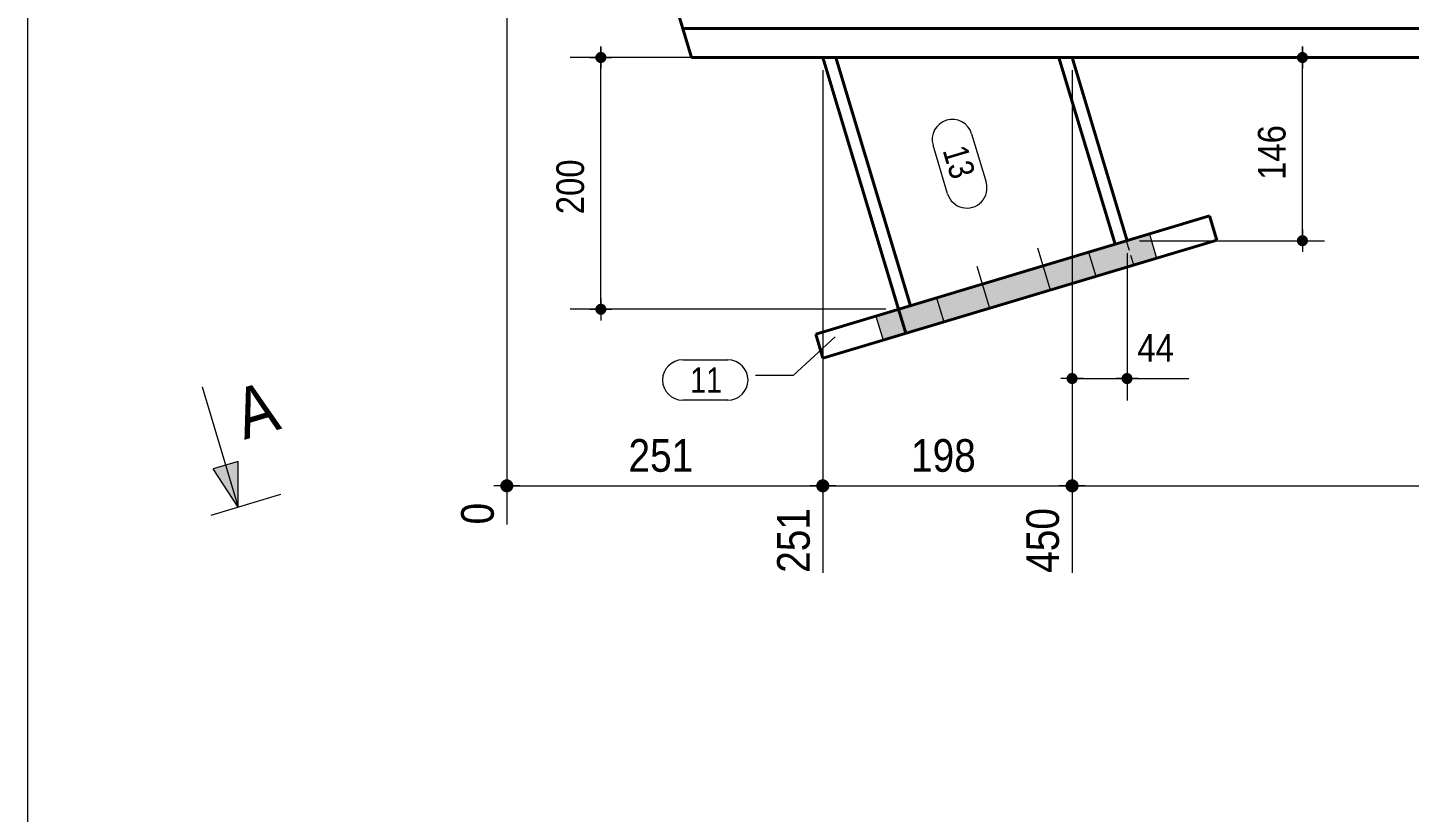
# Model space of a CAD drawing. Header units: millimetres. Extents: x 2 to 584, y 5 to 405.
# Drawn here: x 5 to 114.9, y 235.3 to 297.7 of the extents above; entities that cross this region are included whole.
import ezdxf

# ---------------------------------------------------------------- set-up
doc = ezdxf.new("R2010")
doc.units = ezdxf.units.MM
doc.linetypes.add('CACHE2', pattern=[1.190625, 0.79375, -0.396875])
for name, color, linetype, lineweight in [('Boulon', 7, 'Continuous', 0), ('Cache', 7, 'Continuous', 0), ('Cotation', 7, 'Continuous', 0), ('Couper', 6, 'Continuous', 0), ('Feuille dessin', 5, 'Continuous', 0), ('Piece', 2, 'Continuous', 0), ('Repère pièce', 3, 'Continuous', 0)]:
    doc.layers.add(name, color=color, linetype=linetype, lineweight=lineweight)
doc.styles.add('ARIAL', font='ARIAL.TTF')
doc.styles.add('COMIC_SANS_MS', font='COMIC.TTF')

# ---------------------------------------------------------------- blocks, each defined once
blk = doc.blocks.new('*A20')
at = {"layer": 'Boulon'}
for points in [[(94.25, 281.29), (94.83, 279.38), (77.9, 274.3), (77.32, 276.22)], [(89.42, 279.84), (89.99, 277.93), (73.06, 272.85), (72.49, 274.76)]]:
    blk.add_hatch(color=256, dxfattribs=at).paths.add_polyline_path(points, flags=17)
at = {"layer": 'Boulon', "linetype": 'Continuous', "lineweight": 0}
for p, q in [((94.25, 281.29), (94.83, 279.38)), ((85.36, 280.19), (86.36, 276.84)), ((89.42, 279.84), (89.99, 277.93)), ((80.52, 278.74), (81.53, 275.39)), ((77.32, 276.22), (77.9, 274.3)), ((72.49, 274.76), (73.06, 272.85))]:
    blk.add_line(p, q, dxfattribs=at)
blk = doc.blocks.new('*A21')
at = {"layer": 'Piece', "color": 2, "linetype": 'Continuous', "lineweight": 40}
for p, q in [((57.828043, 295.33913), (43.818043, 342.03913)), ((267.970239, 297.63913), (57.138043, 297.63913)), ((57.828043, 295.33913), (267.970239, 295.33913))]:
    blk.add_line(p, q, dxfattribs=at)
blk = doc.blocks.new('*A31')
at = {"layer": 'Cache', "color": 7, "linetype": 'CACHE2', "lineweight": 20}
blk.add_line((93.015463, 278.835249), (92.440767, 280.750902), dxfattribs=at)
at = {"layer": 'Piece', "color": 2, "linetype": 'Continuous', "lineweight": 40}
for p, q in [((67.701922, 273.329249), (99.038124, 282.730109)), ((99.038124, 282.730109), (99.612819, 280.814456)), ((99.612819, 280.814456), (68.276618, 271.413596)), ((74.299279, 275.308455), (74.873975, 273.392803)), ((68.276618, 271.413596), (67.701922, 273.329249))]:
    blk.add_line(p, q, dxfattribs=at)
blk = doc.blocks.new('*A32')
at = {"layer": 'Cache', "color": 7, "linetype": 'CACHE2', "lineweight": 20}
for p, q in [((88.104841, 295.339436), (68.268258, 295.339436)), ((74.279346, 275.302476), (92.478046, 280.762086))]:
    blk.add_line(p, q, dxfattribs=at)
at = {"layer": 'Piece', "color": 2, "linetype": 'Continuous', "lineweight": 40}
for p, q in [((68.268258, 295.339436), (74.279346, 275.302476)), ((75.237172, 275.589824), (69.312289, 295.339436)), ((91.520219, 280.474738), (87.06081, 295.339436)), ((92.478046, 280.762086), (88.104841, 295.339436))]:
    blk.add_line(p, q, dxfattribs=at)
blk = doc.blocks.new('*A67')
at = {"layer": 'Feuille dessin', "linetype": 'Continuous', "lineweight": 0}
blk.add_line((5, 405), (5, 5), dxfattribs=at)
blk = doc.blocks.new('*A73')
at = {"layer": 'Cotation'}
for points in [[(43.1, 260.73), (43.08, 260.73), (43.05, 260.74), (43.03, 260.74), (43, 260.75), (42.98, 260.75), (42.95, 260.76), (42.93, 260.77), (42.91, 260.78), (42.88, 260.79), (42.86, 260.81), (42.84, 260.82), (42.82, 260.83), (42.8, 260.85), (42.78, 260.87), (42.76, 260.88), (42.74, 260.9), (42.73, 260.92), (42.71, 260.94), (42.7, 260.96), (42.68, 260.98), (42.67, 261.01), (42.66, 261.03), (42.65, 261.05), (42.64, 261.08), (42.63, 261.1), (42.62, 261.12), (42.62, 261.15), (42.61, 261.17), (42.61, 261.2), (42.61, 261.23), (42.61, 261.25), (42.61, 261.28), (42.61, 261.3), (42.61, 261.33), (42.62, 261.35), (42.62, 261.38), (42.63, 261.4), (42.64, 261.43), (42.65, 261.45), (42.66, 261.47), (42.67, 261.5), (42.68, 261.52), (42.7, 261.54), (42.71, 261.56), (42.73, 261.58), (42.74, 261.6), (42.76, 261.62), (42.78, 261.64), (42.8, 261.65), (42.82, 261.67), (42.84, 261.68), (42.86, 261.7), (42.88, 261.71), (42.91, 261.72), (42.93, 261.73), (42.95, 261.74), (42.98, 261.75), (43, 261.76), (43.03, 261.76), (43.05, 261.77), (43.08, 261.77), (43.1, 261.77), (43.13, 261.77), (43.15, 261.77), (43.18, 261.77), (43.2, 261.77), (43.23, 261.76), (43.25, 261.76), (43.28, 261.75), (43.3, 261.74), (43.33, 261.73), (43.35, 261.72), (43.37, 261.71), (43.4, 261.7), (43.42, 261.68), (43.44, 261.67), (43.46, 261.65), (43.48, 261.64), (43.5, 261.62), (43.51, 261.6), (43.53, 261.58), (43.55, 261.56), (43.56, 261.54), (43.57, 261.52), (43.59, 261.5), (43.6, 261.47), (43.61, 261.45), (43.62, 261.43), (43.63, 261.4), (43.63, 261.38), (43.64, 261.35), (43.64, 261.33), (43.65, 261.3), (43.65, 261.28), (43.65, 261.25), (43.65, 261.23), (43.65, 261.2), (43.64, 261.17), (43.64, 261.15), (43.63, 261.12), (43.63, 261.1), (43.62, 261.08), (43.61, 261.05), (43.6, 261.03), (43.59, 261.01), (43.57, 260.98), (43.56, 260.96), (43.55, 260.94), (43.53, 260.92), (43.51, 260.9), (43.5, 260.88), (43.48, 260.87), (43.46, 260.85), (43.44, 260.83), (43.42, 260.82), (43.4, 260.81), (43.37, 260.79), (43.35, 260.78), (43.33, 260.77), (43.3, 260.76), (43.28, 260.75), (43.25, 260.75), (43.23, 260.74), (43.2, 260.74), (43.18, 260.73), (43.15, 260.73), (43.13, 260.73)], [(68.24, 260.73), (68.22, 260.73), (68.19, 260.74), (68.17, 260.74), (68.14, 260.75), (68.12, 260.75), (68.09, 260.76), (68.07, 260.77), (68.05, 260.78), (68.02, 260.79), (68, 260.81), (67.98, 260.82), (67.96, 260.83), (67.94, 260.85), (67.92, 260.87), (67.9, 260.88), (67.88, 260.9), (67.87, 260.92), (67.85, 260.94), (67.84, 260.96), (67.82, 260.98), (67.81, 261.01), (67.8, 261.03), (67.79, 261.05), (67.78, 261.08), (67.77, 261.1), (67.76, 261.12), (67.76, 261.15), (67.75, 261.17), (67.75, 261.2), (67.75, 261.23), (67.75, 261.25), (67.75, 261.28), (67.75, 261.3), (67.75, 261.33), (67.76, 261.35), (67.76, 261.38), (67.77, 261.4), (67.78, 261.43), (67.79, 261.45), (67.8, 261.47), (67.81, 261.5), (67.82, 261.52), (67.84, 261.54), (67.85, 261.56), (67.87, 261.58), (67.88, 261.6), (67.9, 261.62), (67.92, 261.64), (67.94, 261.65), (67.96, 261.67), (67.98, 261.68), (68, 261.7), (68.02, 261.71), (68.05, 261.72), (68.07, 261.73), (68.09, 261.74), (68.12, 261.75), (68.14, 261.76), (68.17, 261.76), (68.19, 261.77), (68.22, 261.77), (68.24, 261.77), (68.27, 261.77), (68.29, 261.77), (68.32, 261.77), (68.34, 261.77), (68.37, 261.76), (68.39, 261.76), (68.42, 261.75), (68.44, 261.74), (68.47, 261.73), (68.49, 261.72), (68.51, 261.71), (68.54, 261.7), (68.56, 261.68), (68.58, 261.67), (68.6, 261.65), (68.62, 261.64), (68.64, 261.62), (68.65, 261.6), (68.67, 261.58), (68.69, 261.56), (68.7, 261.54), (68.71, 261.52), (68.73, 261.5), (68.74, 261.47), (68.75, 261.45), (68.76, 261.43), (68.77, 261.4), (68.77, 261.38), (68.78, 261.35), (68.78, 261.33), (68.79, 261.3), (68.79, 261.28), (68.79, 261.25), (68.79, 261.23), (68.79, 261.2), (68.78, 261.17), (68.78, 261.15), (68.77, 261.12), (68.77, 261.1), (68.76, 261.08), (68.75, 261.05), (68.74, 261.03), (68.73, 261.01), (68.71, 260.98), (68.7, 260.96), (68.69, 260.94), (68.67, 260.92), (68.65, 260.9), (68.64, 260.88), (68.62, 260.87), (68.6, 260.85), (68.58, 260.83), (68.56, 260.82), (68.54, 260.81), (68.51, 260.79), (68.49, 260.78), (68.47, 260.77), (68.44, 260.76), (68.42, 260.75), (68.39, 260.75), (68.37, 260.74), (68.34, 260.74), (68.32, 260.73), (68.29, 260.73), (68.27, 260.73)]]:
    blk.add_hatch(color=256, dxfattribs=at).paths.add_polyline_path(points, flags=17)
at = {"layer": 'Cotation', "linetype": 'Continuous', "lineweight": 0}
for p, q in [((43.13, 343.34), (43.13, 258.18)), ((68.27, 294.34), (68.27, 254.33)), ((43.13, 262.29), (43.13, 260.21)), ((68.27, 262.29), (68.27, 260.21)), ((44.17, 261.25), (42.09, 261.25)), ((43.13, 261.25), (42.09, 261.25)), ((43.13, 261.25), (68.27, 261.25)), ((69.31, 261.25), (67.23, 261.25)), ((68.27, 261.25), (69.31, 261.25))]:
    blk.add_line(p, q, dxfattribs=at)
at = {"layer": 'Cotation'}
for p in [(43.13, 261.25), (68.27, 261.25)]:
    blk.add_point(p, dxfattribs=at)
at = {"layer": 'Cotation', "style": 'ARIAL', "width": 0.85}
blk.add_text('251', height=2.6, dxfattribs=at).set_placement((52.81, 262.37))
for s, p in [('0', (42.09, 258.18)), ('251', (67.23, 254.33))]:
    blk.add_text(s, height=2.6, rotation=90.0002, dxfattribs=at).set_placement(p)
blk = doc.blocks.new('*A83')
at = {"layer": 'Couper'}
blk.add_hatch(color=256, dxfattribs=at).paths.add_polyline_path([(21.76, 263.2), (21.76, 259.55), (19.75, 262.6)], flags=17)
at = {"layer": 'Couper', "linetype": 'Continuous', "lineweight": 0}
for p, q in [((18.89, 269.13), (18.89, 269.13)), ((18.89, 269.13), (21.76, 259.55)), ((21.76, 263.2), (19.75, 262.6)), ((21.76, 259.55), (21.76, 263.2)), ((21.76, 259.55), (19.75, 262.6)), ((25.12, 260.55), (19.58, 258.89))]:
    blk.add_line(p, q, dxfattribs=at)
at = {"layer": 'Couper', "style": 'ARIAL', "width": 0.85}
blk.add_text('A', height=4, rotation=16.7017, dxfattribs=at).set_placement((22.24, 264.91))
blk = doc.blocks.new('*A86')
at = {"layer": 'Repère pièce', "linetype": 'Continuous', "lineweight": 0}
for p, q in [((69.248611, 273.122973), (65.919384, 270.022396)), ((57.118993, 271.272396), (60.719384, 271.272396)), ((65.919384, 270.022396), (62.919384, 270.022396)), ((60.719384, 268.072396), (57.118993, 268.072396))]:
    blk.add_line(p, q, dxfattribs=at)
for centre, start, end in [((57.118993, 269.672396), 90, 270), ((60.719384, 269.672396), 270, 90)]:
    blk.add_arc(centre, 1.6, start, end, dxfattribs=at)
at = {"layer": 'Repère pièce', "style": 'COMIC_SANS_MS', "width": 0.85}
blk.add_text('11', height=2, dxfattribs=at).set_placement((57.718993, 268.672396))
blk = doc.blocks.new('*A89')
at = {"layer": 'Repère pièce', "linetype": 'Continuous', "lineweight": 0}
for p, q in [((80.10678, 289.274046), (81.264253, 285.415802)), ((78.199209, 284.496289), (77.041735, 288.354533))]:
    blk.add_line(p, q, dxfattribs=at)
for centre, start, end in [((78.574257, 288.81429), 16.699244, 196.699244), ((79.731731, 284.956046), 196.699244, 16.699244)]:
    blk.add_arc(centre, 1.6, start, end, dxfattribs=at)
at = {"layer": 'Repère pièce', "style": 'COMIC_SANS_MS', "width": 0.85}
blk.add_text('13', height=2, rotation=-73.298491, dxfattribs=at).set_placement((77.78884, 287.952246))
blk = doc.blocks.new('*A94')
at = {"layer": 'Cotation'}
for points in [[(50.59, 294.9), (50.57, 294.9), (50.55, 294.9), (50.53, 294.91), (50.5, 294.91), (50.48, 294.92), (50.46, 294.92), (50.44, 294.93), (50.42, 294.94), (50.4, 294.95), (50.38, 294.96), (50.37, 294.97), (50.35, 294.99), (50.33, 295), (50.32, 295.01), (50.3, 295.03), (50.29, 295.04), (50.27, 295.06), (50.26, 295.08), (50.25, 295.09), (50.23, 295.11), (50.22, 295.13), (50.21, 295.15), (50.2, 295.17), (50.2, 295.19), (50.19, 295.21), (50.18, 295.23), (50.18, 295.25), (50.18, 295.27), (50.17, 295.3), (50.17, 295.32), (50.17, 295.34), (50.17, 295.36), (50.17, 295.38), (50.18, 295.4), (50.18, 295.42), (50.18, 295.45), (50.19, 295.47), (50.2, 295.49), (50.2, 295.51), (50.21, 295.53), (50.22, 295.55), (50.23, 295.57), (50.25, 295.58), (50.26, 295.6), (50.27, 295.62), (50.29, 295.63), (50.3, 295.65), (50.32, 295.67), (50.33, 295.68), (50.35, 295.69), (50.37, 295.7), (50.38, 295.72), (50.4, 295.73), (50.42, 295.74), (50.44, 295.75), (50.46, 295.75), (50.48, 295.76), (50.5, 295.77), (50.53, 295.77), (50.55, 295.77), (50.57, 295.78), (50.59, 295.78), (50.61, 295.78), (50.63, 295.78), (50.65, 295.78), (50.68, 295.77), (50.7, 295.77), (50.72, 295.77), (50.74, 295.76), (50.76, 295.75), (50.78, 295.75), (50.8, 295.74), (50.82, 295.73), (50.84, 295.72), (50.86, 295.7), (50.87, 295.69), (50.89, 295.68), (50.91, 295.67), (50.92, 295.65), (50.94, 295.63), (50.95, 295.62), (50.96, 295.6), (50.98, 295.58), (50.99, 295.57), (51, 295.55), (51.01, 295.53), (51.02, 295.51), (51.03, 295.49), (51.03, 295.47), (51.04, 295.45), (51.04, 295.42), (51.05, 295.4), (51.05, 295.38), (51.05, 295.36), (51.05, 295.34), (51.05, 295.32), (51.05, 295.3), (51.05, 295.27), (51.04, 295.25), (51.04, 295.23), (51.03, 295.21), (51.03, 295.19), (51.02, 295.17), (51.01, 295.15), (51, 295.13), (50.99, 295.11), (50.98, 295.09), (50.96, 295.08), (50.95, 295.06), (50.94, 295.04), (50.92, 295.03), (50.91, 295.01), (50.89, 295), (50.87, 294.99), (50.86, 294.97), (50.84, 294.96), (50.82, 294.95), (50.8, 294.94), (50.78, 294.93), (50.76, 294.92), (50.74, 294.92), (50.72, 294.91), (50.7, 294.91), (50.68, 294.9), (50.65, 294.9), (50.63, 294.9), (50.61, 294.9)], [(50.59, 274.86), (50.57, 274.86), (50.55, 274.87), (50.53, 274.87), (50.5, 274.88), (50.48, 274.88), (50.46, 274.89), (50.44, 274.9), (50.42, 274.9), (50.4, 274.91), (50.38, 274.93), (50.37, 274.94), (50.35, 274.95), (50.33, 274.96), (50.32, 274.98), (50.3, 274.99), (50.29, 275.01), (50.27, 275.02), (50.26, 275.04), (50.25, 275.06), (50.23, 275.08), (50.22, 275.1), (50.21, 275.11), (50.2, 275.13), (50.2, 275.15), (50.19, 275.17), (50.18, 275.2), (50.18, 275.22), (50.18, 275.24), (50.17, 275.26), (50.17, 275.28), (50.17, 275.3), (50.17, 275.32), (50.17, 275.35), (50.18, 275.37), (50.18, 275.39), (50.18, 275.41), (50.19, 275.43), (50.2, 275.45), (50.2, 275.47), (50.21, 275.49), (50.22, 275.51), (50.23, 275.53), (50.25, 275.55), (50.26, 275.56), (50.27, 275.58), (50.29, 275.6), (50.3, 275.61), (50.32, 275.63), (50.33, 275.64), (50.35, 275.66), (50.37, 275.67), (50.38, 275.68), (50.4, 275.69), (50.42, 275.7), (50.44, 275.71), (50.46, 275.72), (50.48, 275.72), (50.5, 275.73), (50.53, 275.73), (50.55, 275.74), (50.57, 275.74), (50.59, 275.74), (50.61, 275.74), (50.63, 275.74), (50.65, 275.74), (50.68, 275.74), (50.7, 275.73), (50.72, 275.73), (50.74, 275.72), (50.76, 275.72), (50.78, 275.71), (50.8, 275.7), (50.82, 275.69), (50.84, 275.68), (50.86, 275.67), (50.87, 275.66), (50.89, 275.64), (50.91, 275.63), (50.92, 275.61), (50.94, 275.6), (50.95, 275.58), (50.96, 275.56), (50.98, 275.55), (50.99, 275.53), (51, 275.51), (51.01, 275.49), (51.02, 275.47), (51.03, 275.45), (51.03, 275.43), (51.04, 275.41), (51.04, 275.39), (51.05, 275.37), (51.05, 275.35), (51.05, 275.32), (51.05, 275.3), (51.05, 275.28), (51.05, 275.26), (51.05, 275.24), (51.04, 275.22), (51.04, 275.2), (51.03, 275.17), (51.03, 275.15), (51.02, 275.13), (51.01, 275.11), (51, 275.1), (50.99, 275.08), (50.98, 275.06), (50.96, 275.04), (50.95, 275.02), (50.94, 275.01), (50.92, 274.99), (50.91, 274.98), (50.89, 274.96), (50.87, 274.95), (50.86, 274.94), (50.84, 274.93), (50.82, 274.91), (50.8, 274.9), (50.78, 274.9), (50.76, 274.89), (50.74, 274.88), (50.72, 274.88), (50.7, 274.87), (50.68, 274.87), (50.65, 274.86), (50.63, 274.86), (50.61, 274.86)]]:
    blk.add_hatch(color=256, dxfattribs=at).paths.add_polyline_path(points, flags=17)
at = {"layer": 'Cotation', "linetype": 'Continuous', "lineweight": 0}
for p, q in [((50.61, 296.22), (50.61, 294.46)), ((50.61, 295.34), (50.61, 296.22)), ((58.9, 295.34), (48.17, 295.34)), ((49.73, 295.34), (51.49, 295.34)), ((50.61, 275.3), (50.61, 295.34)), ((50.61, 276.18), (50.61, 274.42)), ((73.28, 275.3), (48.17, 275.3)), ((49.73, 275.3), (51.49, 275.3)), ((50.61, 275.3), (50.61, 274.42))]:
    blk.add_line(p, q, dxfattribs=at)
at = {"layer": 'Cotation'}
for p in [(50.61, 295.34), (50.61, 275.3)]:
    blk.add_point(p, dxfattribs=at)
at = {"layer": 'Cotation', "style": 'ARIAL', "width": 0.85}
blk.add_text('200', height=2.2, rotation=90.0002, dxfattribs=at).set_placement((49.27, 282.87))
blk = doc.blocks.new('*A95')
at = {"layer": 'Cotation'}
for points in [[(106.41, 294.9), (106.39, 294.9), (106.37, 294.9), (106.35, 294.91), (106.32, 294.91), (106.3, 294.92), (106.28, 294.92), (106.26, 294.93), (106.24, 294.94), (106.22, 294.95), (106.21, 294.96), (106.19, 294.97), (106.17, 294.99), (106.15, 295), (106.14, 295.01), (106.12, 295.03), (106.11, 295.04), (106.09, 295.06), (106.08, 295.08), (106.07, 295.09), (106.05, 295.11), (106.04, 295.13), (106.03, 295.15), (106.02, 295.17), (106.02, 295.19), (106.01, 295.21), (106, 295.23), (106, 295.25), (106, 295.27), (105.99, 295.3), (105.99, 295.32), (105.99, 295.34), (105.99, 295.36), (105.99, 295.38), (106, 295.4), (106, 295.42), (106, 295.45), (106.01, 295.47), (106.02, 295.49), (106.02, 295.51), (106.03, 295.53), (106.04, 295.55), (106.05, 295.57), (106.07, 295.58), (106.08, 295.6), (106.09, 295.62), (106.11, 295.63), (106.12, 295.65), (106.14, 295.67), (106.15, 295.68), (106.17, 295.69), (106.19, 295.7), (106.21, 295.72), (106.22, 295.73), (106.24, 295.74), (106.26, 295.75), (106.28, 295.75), (106.3, 295.76), (106.32, 295.77), (106.35, 295.77), (106.37, 295.77), (106.39, 295.78), (106.41, 295.78), (106.43, 295.78), (106.45, 295.78), (106.47, 295.78), (106.5, 295.77), (106.52, 295.77), (106.54, 295.77), (106.56, 295.76), (106.58, 295.75), (106.6, 295.75), (106.62, 295.74), (106.64, 295.73), (106.66, 295.72), (106.68, 295.7), (106.69, 295.69), (106.71, 295.68), (106.73, 295.67), (106.74, 295.65), (106.76, 295.63), (106.77, 295.62), (106.78, 295.6), (106.8, 295.58), (106.81, 295.57), (106.82, 295.55), (106.83, 295.53), (106.84, 295.51), (106.85, 295.49), (106.85, 295.47), (106.86, 295.45), (106.86, 295.42), (106.87, 295.4), (106.87, 295.38), (106.87, 295.36), (106.87, 295.34), (106.87, 295.32), (106.87, 295.3), (106.87, 295.27), (106.86, 295.25), (106.86, 295.23), (106.85, 295.21), (106.85, 295.19), (106.84, 295.17), (106.83, 295.15), (106.82, 295.13), (106.81, 295.11), (106.8, 295.09), (106.78, 295.08), (106.77, 295.06), (106.76, 295.04), (106.74, 295.03), (106.73, 295.01), (106.71, 295), (106.69, 294.99), (106.68, 294.97), (106.66, 294.96), (106.64, 294.95), (106.62, 294.94), (106.6, 294.93), (106.58, 294.92), (106.56, 294.92), (106.54, 294.91), (106.52, 294.91), (106.5, 294.9), (106.47, 294.9), (106.45, 294.9), (106.43, 294.9)], [(106.41, 280.32), (106.39, 280.32), (106.37, 280.33), (106.35, 280.33), (106.32, 280.34), (106.3, 280.34), (106.28, 280.35), (106.26, 280.36), (106.24, 280.36), (106.22, 280.37), (106.21, 280.38), (106.19, 280.4), (106.17, 280.41), (106.15, 280.42), (106.14, 280.44), (106.12, 280.45), (106.11, 280.47), (106.09, 280.48), (106.08, 280.5), (106.07, 280.52), (106.05, 280.54), (106.04, 280.55), (106.03, 280.57), (106.02, 280.59), (106.02, 280.61), (106.01, 280.63), (106, 280.66), (106, 280.68), (106, 280.7), (105.99, 280.72), (105.99, 280.74), (105.99, 280.76), (105.99, 280.78), (105.99, 280.81), (106, 280.83), (106, 280.85), (106, 280.87), (106.01, 280.89), (106.02, 280.91), (106.02, 280.93), (106.03, 280.95), (106.04, 280.97), (106.05, 280.99), (106.07, 281.01), (106.08, 281.02), (106.09, 281.04), (106.11, 281.06), (106.12, 281.07), (106.14, 281.09), (106.15, 281.1), (106.17, 281.12), (106.19, 281.13), (106.21, 281.14), (106.22, 281.15), (106.24, 281.16), (106.26, 281.17), (106.28, 281.18), (106.3, 281.18), (106.32, 281.19), (106.35, 281.19), (106.37, 281.2), (106.39, 281.2), (106.41, 281.2), (106.43, 281.2), (106.45, 281.2), (106.47, 281.2), (106.5, 281.2), (106.52, 281.19), (106.54, 281.19), (106.56, 281.18), (106.58, 281.18), (106.6, 281.17), (106.62, 281.16), (106.64, 281.15), (106.66, 281.14), (106.68, 281.13), (106.69, 281.12), (106.71, 281.1), (106.73, 281.09), (106.74, 281.07), (106.76, 281.06), (106.77, 281.04), (106.78, 281.02), (106.8, 281.01), (106.81, 280.99), (106.82, 280.97), (106.83, 280.95), (106.84, 280.93), (106.85, 280.91), (106.85, 280.89), (106.86, 280.87), (106.86, 280.85), (106.87, 280.83), (106.87, 280.81), (106.87, 280.78), (106.87, 280.76), (106.87, 280.74), (106.87, 280.72), (106.87, 280.7), (106.86, 280.68), (106.86, 280.66), (106.85, 280.63), (106.85, 280.61), (106.84, 280.59), (106.83, 280.57), (106.82, 280.55), (106.81, 280.54), (106.8, 280.52), (106.78, 280.5), (106.77, 280.48), (106.76, 280.47), (106.74, 280.45), (106.73, 280.44), (106.71, 280.42), (106.69, 280.41), (106.68, 280.4), (106.66, 280.38), (106.64, 280.37), (106.62, 280.36), (106.6, 280.36), (106.58, 280.35), (106.56, 280.34), (106.54, 280.34), (106.52, 280.33), (106.5, 280.33), (106.47, 280.32), (106.45, 280.32), (106.43, 280.32)]]:
    blk.add_hatch(color=256, dxfattribs=at).paths.add_polyline_path(points, flags=17)
at = {"layer": 'Cotation', "linetype": 'Continuous', "lineweight": 0}
for p, q in [((106.43, 296.22), (106.43, 294.46)), ((106.43, 295.34), (106.43, 296.22)), ((105.55, 295.34), (107.31, 295.34)), ((106.03, 295.34), (108.19, 295.34)), ((106.43, 280.76), (106.43, 295.34)), ((106.43, 281.64), (106.43, 279.88)), ((93.48, 280.76), (108.19, 280.76)), ((105.55, 280.76), (107.31, 280.76)), ((106.43, 280.76), (106.43, 279.88))]:
    blk.add_line(p, q, dxfattribs=at)
at = {"layer": 'Cotation'}
for p in [(106.43, 295.34), (106.43, 280.76)]:
    blk.add_point(p, dxfattribs=at)
at = {"layer": 'Cotation', "style": 'ARIAL', "width": 0.85}
blk.add_text('146', height=2.2, rotation=90.0002, dxfattribs=at).set_placement((105.09, 285.6))
blk = doc.blocks.new('*A96')
at = {"layer": 'Cotation'}
for points in [[(88.08, 269.35), (88.06, 269.35), (88.04, 269.35), (88.02, 269.36), (88, 269.36), (87.98, 269.37), (87.96, 269.38), (87.94, 269.38), (87.92, 269.39), (87.9, 269.4), (87.88, 269.41), (87.86, 269.42), (87.84, 269.44), (87.83, 269.45), (87.81, 269.46), (87.79, 269.48), (87.78, 269.49), (87.76, 269.51), (87.75, 269.53), (87.74, 269.54), (87.73, 269.56), (87.72, 269.58), (87.71, 269.6), (87.7, 269.62), (87.69, 269.64), (87.68, 269.66), (87.68, 269.68), (87.67, 269.7), (87.67, 269.72), (87.67, 269.75), (87.67, 269.77), (87.66, 269.79), (87.67, 269.81), (87.67, 269.83), (87.67, 269.85), (87.67, 269.88), (87.68, 269.9), (87.68, 269.92), (87.69, 269.94), (87.7, 269.96), (87.71, 269.98), (87.72, 270), (87.73, 270.02), (87.74, 270.03), (87.75, 270.05), (87.76, 270.07), (87.78, 270.08), (87.79, 270.1), (87.81, 270.12), (87.83, 270.13), (87.84, 270.14), (87.86, 270.16), (87.88, 270.17), (87.9, 270.18), (87.92, 270.19), (87.94, 270.2), (87.96, 270.2), (87.98, 270.21), (88, 270.22), (88.02, 270.22), (88.04, 270.22), (88.06, 270.23), (88.08, 270.23), (88.1, 270.23), (88.13, 270.23), (88.15, 270.23), (88.17, 270.22), (88.19, 270.22), (88.21, 270.22), (88.23, 270.21), (88.25, 270.2), (88.27, 270.2), (88.29, 270.19), (88.31, 270.18), (88.33, 270.17), (88.35, 270.16), (88.37, 270.14), (88.38, 270.13), (88.4, 270.12), (88.42, 270.1), (88.43, 270.08), (88.44, 270.07), (88.46, 270.05), (88.47, 270.03), (88.48, 270.02), (88.49, 270), (88.5, 269.98), (88.51, 269.96), (88.52, 269.94), (88.53, 269.92), (88.53, 269.9), (88.54, 269.88), (88.54, 269.85), (88.54, 269.83), (88.54, 269.81), (88.54, 269.79), (88.54, 269.77), (88.54, 269.75), (88.54, 269.72), (88.54, 269.7), (88.53, 269.68), (88.53, 269.66), (88.52, 269.64), (88.51, 269.62), (88.5, 269.6), (88.49, 269.58), (88.48, 269.56), (88.47, 269.54), (88.46, 269.53), (88.44, 269.51), (88.43, 269.49), (88.42, 269.48), (88.4, 269.46), (88.38, 269.45), (88.37, 269.44), (88.35, 269.42), (88.33, 269.41), (88.31, 269.4), (88.29, 269.39), (88.27, 269.38), (88.25, 269.38), (88.23, 269.37), (88.21, 269.36), (88.19, 269.36), (88.17, 269.35), (88.15, 269.35), (88.13, 269.35), (88.1, 269.35)], [(92.46, 269.35), (92.43, 269.35), (92.41, 269.35), (92.39, 269.36), (92.37, 269.36), (92.35, 269.37), (92.33, 269.38), (92.31, 269.38), (92.29, 269.39), (92.27, 269.4), (92.25, 269.41), (92.23, 269.42), (92.22, 269.44), (92.2, 269.45), (92.18, 269.46), (92.17, 269.48), (92.15, 269.49), (92.14, 269.51), (92.12, 269.53), (92.11, 269.54), (92.1, 269.56), (92.09, 269.58), (92.08, 269.6), (92.07, 269.62), (92.06, 269.64), (92.06, 269.66), (92.05, 269.68), (92.05, 269.7), (92.04, 269.72), (92.04, 269.75), (92.04, 269.77), (92.04, 269.79), (92.04, 269.81), (92.04, 269.83), (92.04, 269.85), (92.05, 269.88), (92.05, 269.9), (92.06, 269.92), (92.06, 269.94), (92.07, 269.96), (92.08, 269.98), (92.09, 270), (92.1, 270.02), (92.11, 270.03), (92.12, 270.05), (92.14, 270.07), (92.15, 270.08), (92.17, 270.1), (92.18, 270.12), (92.2, 270.13), (92.22, 270.14), (92.23, 270.16), (92.25, 270.17), (92.27, 270.18), (92.29, 270.19), (92.31, 270.2), (92.33, 270.2), (92.35, 270.21), (92.37, 270.22), (92.39, 270.22), (92.41, 270.22), (92.43, 270.23), (92.46, 270.23), (92.48, 270.23), (92.5, 270.23), (92.52, 270.23), (92.54, 270.22), (92.56, 270.22), (92.58, 270.22), (92.61, 270.21), (92.63, 270.2), (92.65, 270.2), (92.67, 270.19), (92.69, 270.18), (92.7, 270.17), (92.72, 270.16), (92.74, 270.14), (92.76, 270.13), (92.77, 270.12), (92.79, 270.1), (92.8, 270.08), (92.82, 270.07), (92.83, 270.05), (92.84, 270.03), (92.86, 270.02), (92.87, 270), (92.88, 269.98), (92.88, 269.96), (92.89, 269.94), (92.9, 269.92), (92.9, 269.9), (92.91, 269.88), (92.91, 269.85), (92.92, 269.83), (92.92, 269.81), (92.92, 269.79), (92.92, 269.77), (92.92, 269.75), (92.91, 269.72), (92.91, 269.7), (92.9, 269.68), (92.9, 269.66), (92.89, 269.64), (92.88, 269.62), (92.88, 269.6), (92.87, 269.58), (92.86, 269.56), (92.84, 269.54), (92.83, 269.53), (92.82, 269.51), (92.8, 269.49), (92.79, 269.48), (92.77, 269.46), (92.76, 269.45), (92.74, 269.44), (92.72, 269.42), (92.7, 269.41), (92.69, 269.4), (92.67, 269.39), (92.65, 269.38), (92.63, 269.38), (92.61, 269.37), (92.58, 269.36), (92.56, 269.36), (92.54, 269.35), (92.52, 269.35), (92.5, 269.35), (92.48, 269.35)]]:
    blk.add_hatch(color=256, dxfattribs=at).paths.add_polyline_path(points, flags=17)
at = {"layer": 'Cotation', "linetype": 'Continuous', "lineweight": 0}
for p, q in [((88.1, 294.34), (88.1, 268.03)), ((92.48, 279.76), (92.48, 268.03)), ((88.1, 270.67), (88.1, 268.91)), ((92.48, 270.67), (92.48, 268.91)), ((88.98, 269.79), (87.22, 269.79)), ((88.1, 269.79), (87.22, 269.79)), ((88.1, 269.79), (92.48, 269.79)), ((93.36, 269.79), (91.6, 269.79)), ((92.48, 269.79), (97.39, 269.79)), ((92.48, 269.79), (97.39, 269.79))]:
    blk.add_line(p, q, dxfattribs=at)
at = {"layer": 'Cotation'}
for p in [(88.1, 269.79), (92.48, 269.79)]:
    blk.add_point(p, dxfattribs=at)
at = {"layer": 'Cotation', "style": 'ARIAL', "width": 0.85}
blk.add_text('44', height=2.2, dxfattribs=at).set_placement((93.3, 271.13))
blk = doc.blocks.new('*A97')
at = {"layer": 'Cotation'}
for points in [[(68.24, 260.73), (68.22, 260.73), (68.19, 260.74), (68.17, 260.74), (68.14, 260.75), (68.12, 260.75), (68.09, 260.76), (68.07, 260.77), (68.05, 260.78), (68.02, 260.79), (68, 260.81), (67.98, 260.82), (67.96, 260.83), (67.94, 260.85), (67.92, 260.87), (67.9, 260.88), (67.88, 260.9), (67.87, 260.92), (67.85, 260.94), (67.84, 260.96), (67.82, 260.98), (67.81, 261.01), (67.8, 261.03), (67.79, 261.05), (67.78, 261.08), (67.77, 261.1), (67.76, 261.12), (67.76, 261.15), (67.75, 261.17), (67.75, 261.2), (67.75, 261.23), (67.75, 261.25), (67.75, 261.28), (67.75, 261.3), (67.75, 261.33), (67.76, 261.35), (67.76, 261.38), (67.77, 261.4), (67.78, 261.43), (67.79, 261.45), (67.8, 261.47), (67.81, 261.5), (67.82, 261.52), (67.84, 261.54), (67.85, 261.56), (67.87, 261.58), (67.88, 261.6), (67.9, 261.62), (67.92, 261.64), (67.94, 261.65), (67.96, 261.67), (67.98, 261.68), (68, 261.7), (68.02, 261.71), (68.05, 261.72), (68.07, 261.73), (68.09, 261.74), (68.12, 261.75), (68.14, 261.76), (68.17, 261.76), (68.19, 261.77), (68.22, 261.77), (68.24, 261.77), (68.27, 261.77), (68.29, 261.77), (68.32, 261.77), (68.34, 261.77), (68.37, 261.76), (68.39, 261.76), (68.42, 261.75), (68.44, 261.74), (68.47, 261.73), (68.49, 261.72), (68.51, 261.71), (68.54, 261.7), (68.56, 261.68), (68.58, 261.67), (68.6, 261.65), (68.62, 261.64), (68.64, 261.62), (68.65, 261.6), (68.67, 261.58), (68.69, 261.56), (68.7, 261.54), (68.71, 261.52), (68.73, 261.5), (68.74, 261.47), (68.75, 261.45), (68.76, 261.43), (68.77, 261.4), (68.77, 261.38), (68.78, 261.35), (68.78, 261.33), (68.79, 261.3), (68.79, 261.28), (68.79, 261.25), (68.79, 261.23), (68.79, 261.2), (68.78, 261.17), (68.78, 261.15), (68.77, 261.12), (68.77, 261.1), (68.76, 261.08), (68.75, 261.05), (68.74, 261.03), (68.73, 261.01), (68.71, 260.98), (68.7, 260.96), (68.69, 260.94), (68.67, 260.92), (68.65, 260.9), (68.64, 260.88), (68.62, 260.87), (68.6, 260.85), (68.58, 260.83), (68.56, 260.82), (68.54, 260.81), (68.51, 260.79), (68.49, 260.78), (68.47, 260.77), (68.44, 260.76), (68.42, 260.75), (68.39, 260.75), (68.37, 260.74), (68.34, 260.74), (68.32, 260.73), (68.29, 260.73), (68.27, 260.73)], [(88.08, 260.73), (88.05, 260.73), (88.03, 260.74), (88, 260.74), (87.98, 260.75), (87.95, 260.75), (87.93, 260.76), (87.91, 260.77), (87.88, 260.78), (87.86, 260.79), (87.84, 260.81), (87.82, 260.82), (87.8, 260.83), (87.77, 260.85), (87.76, 260.87), (87.74, 260.88), (87.72, 260.9), (87.7, 260.92), (87.69, 260.94), (87.67, 260.96), (87.66, 260.98), (87.65, 261.01), (87.63, 261.03), (87.62, 261.05), (87.62, 261.08), (87.61, 261.1), (87.6, 261.12), (87.59, 261.15), (87.59, 261.17), (87.59, 261.2), (87.59, 261.23), (87.58, 261.25), (87.59, 261.28), (87.59, 261.3), (87.59, 261.33), (87.59, 261.35), (87.6, 261.38), (87.61, 261.4), (87.62, 261.43), (87.62, 261.45), (87.63, 261.47), (87.65, 261.5), (87.66, 261.52), (87.67, 261.54), (87.69, 261.56), (87.7, 261.58), (87.72, 261.6), (87.74, 261.62), (87.76, 261.64), (87.77, 261.65), (87.8, 261.67), (87.82, 261.68), (87.84, 261.7), (87.86, 261.71), (87.88, 261.72), (87.91, 261.73), (87.93, 261.74), (87.95, 261.75), (87.98, 261.76), (88, 261.76), (88.03, 261.77), (88.05, 261.77), (88.08, 261.77), (88.1, 261.77), (88.13, 261.77), (88.16, 261.77), (88.18, 261.77), (88.21, 261.76), (88.23, 261.76), (88.26, 261.75), (88.28, 261.74), (88.3, 261.73), (88.33, 261.72), (88.35, 261.71), (88.37, 261.7), (88.39, 261.68), (88.41, 261.67), (88.43, 261.65), (88.45, 261.64), (88.47, 261.62), (88.49, 261.6), (88.51, 261.58), (88.52, 261.56), (88.54, 261.54), (88.55, 261.52), (88.56, 261.5), (88.57, 261.47), (88.59, 261.45), (88.59, 261.43), (88.6, 261.4), (88.61, 261.38), (88.61, 261.35), (88.62, 261.33), (88.62, 261.3), (88.62, 261.28), (88.62, 261.25), (88.62, 261.23), (88.62, 261.2), (88.62, 261.17), (88.61, 261.15), (88.61, 261.12), (88.6, 261.1), (88.59, 261.08), (88.59, 261.05), (88.57, 261.03), (88.56, 261.01), (88.55, 260.98), (88.54, 260.96), (88.52, 260.94), (88.51, 260.92), (88.49, 260.9), (88.47, 260.88), (88.45, 260.87), (88.43, 260.85), (88.41, 260.83), (88.39, 260.82), (88.37, 260.81), (88.35, 260.79), (88.33, 260.78), (88.3, 260.77), (88.28, 260.76), (88.26, 260.75), (88.23, 260.75), (88.21, 260.74), (88.18, 260.74), (88.16, 260.73), (88.13, 260.73), (88.1, 260.73)]]:
    blk.add_hatch(color=256, dxfattribs=at).paths.add_polyline_path(points, flags=17)
at = {"layer": 'Cotation', "linetype": 'Continuous', "lineweight": 0}
for p, q in [((68.27, 294.34), (68.27, 254.33)), ((88.1, 294.34), (88.1, 254.33)), ((68.27, 262.29), (68.27, 260.21)), ((88.1, 262.29), (88.1, 260.21)), ((69.31, 261.25), (67.23, 261.25)), ((68.27, 261.25), (67.23, 261.25)), ((68.27, 261.25), (88.1, 261.25)), ((89.14, 261.25), (87.06, 261.25)), ((88.1, 261.25), (89.14, 261.25))]:
    blk.add_line(p, q, dxfattribs=at)
at = {"layer": 'Cotation'}
for p in [(68.27, 261.25), (88.1, 261.25)]:
    blk.add_point(p, dxfattribs=at)
at = {"layer": 'Cotation', "style": 'ARIAL', "width": 0.85}
blk.add_text('198', height=2.6, dxfattribs=at).set_placement((75.29, 262.37))
blk.add_text('450', height=2.6, rotation=90.0002, dxfattribs=at).set_placement((87.06, 254.33))
blk = doc.blocks.new('*A98')
at = {"layer": 'Cotation'}
blk.add_hatch(color=256, dxfattribs=at).paths.add_polyline_path([(88.08, 260.73), (88.05, 260.73), (88.03, 260.74), (88, 260.74), (87.98, 260.75), (87.95, 260.75), (87.93, 260.76), (87.91, 260.77), (87.88, 260.78), (87.86, 260.79), (87.84, 260.81), (87.82, 260.82), (87.8, 260.83), (87.77, 260.85), (87.76, 260.87), (87.74, 260.88), (87.72, 260.9), (87.7, 260.92), (87.69, 260.94), (87.67, 260.96), (87.66, 260.98), (87.65, 261.01), (87.63, 261.03), (87.62, 261.05), (87.62, 261.08), (87.61, 261.1), (87.6, 261.12), (87.59, 261.15), (87.59, 261.17), (87.59, 261.2), (87.59, 261.23), (87.58, 261.25), (87.59, 261.28), (87.59, 261.3), (87.59, 261.33), (87.59, 261.35), (87.6, 261.38), (87.61, 261.4), (87.62, 261.43), (87.62, 261.45), (87.63, 261.47), (87.65, 261.5), (87.66, 261.52), (87.67, 261.54), (87.69, 261.56), (87.7, 261.58), (87.72, 261.6), (87.74, 261.62), (87.76, 261.64), (87.77, 261.65), (87.8, 261.67), (87.82, 261.68), (87.84, 261.7), (87.86, 261.71), (87.88, 261.72), (87.91, 261.73), (87.93, 261.74), (87.95, 261.75), (87.98, 261.76), (88, 261.76), (88.03, 261.77), (88.05, 261.77), (88.08, 261.77), (88.1, 261.77), (88.13, 261.77), (88.16, 261.77), (88.18, 261.77), (88.21, 261.76), (88.23, 261.76), (88.26, 261.75), (88.28, 261.74), (88.3, 261.73), (88.33, 261.72), (88.35, 261.71), (88.37, 261.7), (88.39, 261.68), (88.41, 261.67), (88.43, 261.65), (88.45, 261.64), (88.47, 261.62), (88.49, 261.6), (88.51, 261.58), (88.52, 261.56), (88.54, 261.54), (88.55, 261.52), (88.56, 261.5), (88.57, 261.47), (88.59, 261.45), (88.59, 261.43), (88.6, 261.4), (88.61, 261.38), (88.61, 261.35), (88.62, 261.33), (88.62, 261.3), (88.62, 261.28), (88.62, 261.25), (88.62, 261.23), (88.62, 261.2), (88.62, 261.17), (88.61, 261.15), (88.61, 261.12), (88.6, 261.1), (88.59, 261.08), (88.59, 261.05), (88.57, 261.03), (88.56, 261.01), (88.55, 260.98), (88.54, 260.96), (88.52, 260.94), (88.51, 260.92), (88.49, 260.9), (88.47, 260.88), (88.45, 260.87), (88.43, 260.85), (88.41, 260.83), (88.39, 260.82), (88.37, 260.81), (88.35, 260.79), (88.33, 260.78), (88.3, 260.77), (88.28, 260.76), (88.26, 260.75), (88.23, 260.75), (88.21, 260.74), (88.18, 260.74), (88.16, 260.73), (88.13, 260.73), (88.1, 260.73)], flags=17)
at = {"layer": 'Cotation', "linetype": 'Continuous', "lineweight": 0}
for p, q in [((88.1, 294.34), (88.1, 254.33)), ((88.1, 262.29), (88.1, 260.21)), ((89.14, 261.25), (87.06, 261.25)), ((88.1, 261.25), (87.06, 261.25)), ((88.1, 261.25), (310.56, 261.25))]:
    blk.add_line(p, q, dxfattribs=at)
at = {"layer": 'Cotation'}
blk.add_point((88.1, 261.25), dxfattribs=at)

msp = doc.modelspace()

# ---------------------------------------------------------------- block references
at = {"lineweight": 0}
for name in ['*A67', '*A21', '*A73', '*A83', '*A94', '*A95', '*A32', '*A97', '*A98', '*A96', '*A89', '*A31', '*A20', '*A86']:
    msp.add_blockref(name, (0, 0), dxfattribs=at)

doc.saveas('drawing.dxf')
